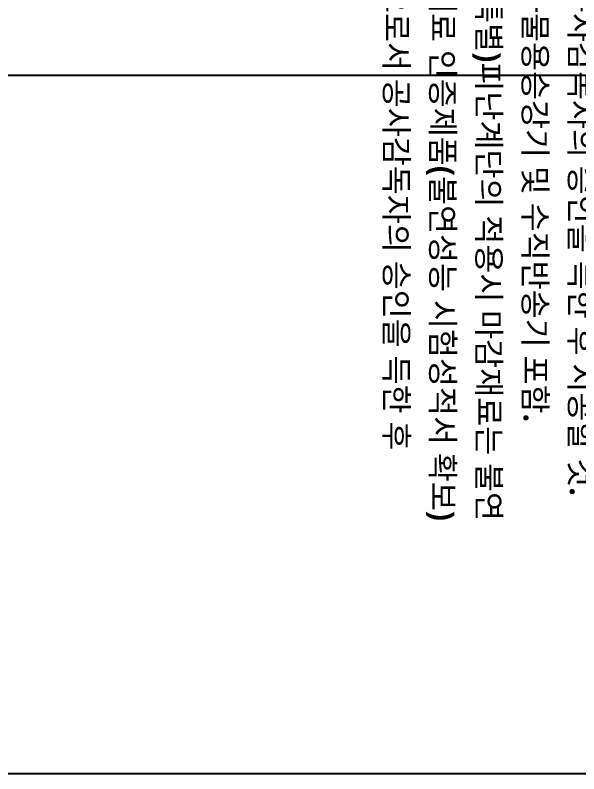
# Model space of a CAD drawing. Header units: millimetres. Extents: x 0 to 356400, y 0 to 68257.
# Drawn here: x 113322 to 118807, y 0 to 7384 of the extents above; entities that cross this region are included whole.
import ezdxf
from ezdxf.enums import TextEntityAlignment as Align

# ---------------------------------------------------------------- set-up
doc = ezdxf.new("R2010")
doc.units = ezdxf.units.MM
doc.header["$LTSCALE"] = 75
for name, color, linetype in [('A-ANNO-GRA1', 7, 'Continuous'), ('A-ANNO-NOTE', 7, 'Continuous'), ('A-ANNO-TITL', 7, 'Continuous')]:
    doc.layers.add(name, color=color, linetype=linetype)
doc.layers.add('Defpoint', color=161, linetype='Continuous', plot=False)
doc.layers.add('G(그리드1)', color=185, linetype='Continuous', plot=False)
doc.styles.add('SH_대대리576', font='')
doc.styles.get('SH_대대리576').set_extended_font_data('NanumGothic', bold=True)

# ---------------------------------------------------------------- blocks, each defined once
blk = doc.blocks.new('G$C3CD03619')
at = {"layer": 'A-ANNO-GRA1'}
for centre in [(11731, 11592), (11731, 9792)]:
    blk.add_circle(centre, 792, dxfattribs=at)
at = {"layer": 'A-ANNO-NOTE', "style": 'SH_대대리576'}
for s, p in [('방', (11108, 11142)), ('갑', (11108, 9342))]:
    blk.add_text(s, height=900, dxfattribs=at).set_placement(p)
at = {"layer": 'A-ANNO-TITL', "style": 'SH_대대리576'}
for s, p in [('1.', (547, 25992)), ('2.', (547, 11592)), ('3.', (547, 7992)), ('4.', (547, 6192)), ('5.', (547, -10008))]:
    blk.add_text(s, height=900, dxfattribs=at).set_placement(p, align=Align.MIDDLE_CENTER)
for s, p in [('B2ND FFL = EL-9000', (1447, 25992)), ('B1ST FFL = EL-4800', (1447, 24192)), ('1ST FFL = EL%%p0 (FH96.10)', (1447, 22392)), ('2ND FFL = EL+4500', (1447, 20592)), ('3RD FFL = EL+9000', (1447, 18792)), ('4TH FFL = EL+19000', (1447, 16992)), ('ROOF SFL = EL+29000', (1447, 15192)), ('PH ROOF SFL = EL+33000 (계단탑)', (1447, 13392)), ('스크린 방화셔터', (1447, 11592)), ('갑종 방화문', (1447, 9792)), ('실내 마감은 실내재료마감표 참조.', (1447, 7992)), ('엘리베이터 시공 시 전문업체의 시공상세도', (1447, 6192)), ('를 작성하여 공사감독자의 승인을 득한 후', (1447, 4392)), ('시공할 것. (엘리베이터 설치를 위한 승강로', (1447, 2592)), ('내부의 구조물은 엘리베이터 공사분임.)', (1447, 792)), ('-ELEV 설치용 구조부재(후크 포함) 는 전문', (1447, -1008)), ('업체 선정 후 구조계산을 반영하여', (1447, -2808)), ('시공상세도를 작성(필요시 구조보강) 하고', (1447, -4608)), ('공사감독자의 승인을 득한 후 시공할 것.', (1447, -6408)), ('화물용승강기 및 수직반송기 포함.', (1447, -8208)), ('(특별)피난계단의 적용시 마감재료는 불연', (1447, -10008)), ('재료 인증제품(불연성능 시험성적서 확보)', (1447, -11808)), ('으로서 공사감독자의 승인을 득한 후', (1447, -13608))]:
    blk.add_text(s, height=900, dxfattribs=at).set_placement(p, align=Align.MIDDLE_LEFT)

msp = doc.modelspace()

# ---------------------------------------------------------------- linework, layer by layer
at = {"layer": 'Defpoint'}
msp.add_lwpolyline([(133650, 63000), (133650, 0), (89100, 0), (89100, 63000)], close=True, dxfattribs=at)
at = {"layer": 'G(그리드1)'}
for points in [[(124675, 59900), (98075, 59900), (98075, 6800), (124675, 6800)], [(124675, 59900), (100775, 59900), (100775, 6800), (124675, 6800)]]:
    msp.add_lwpolyline(points, close=True, dxfattribs=at)

# ---------------------------------------------------------------- block references
at = {"xscale": 0.2500000000000001, "yscale": 0.2500000000000001, "zscale": 0.2500000000000001, "rotation": 270}
msp.add_blockref('G$C3CD03619', (120434.7, 8049.4), dxfattribs=at)

doc.saveas('drawing.dxf')
